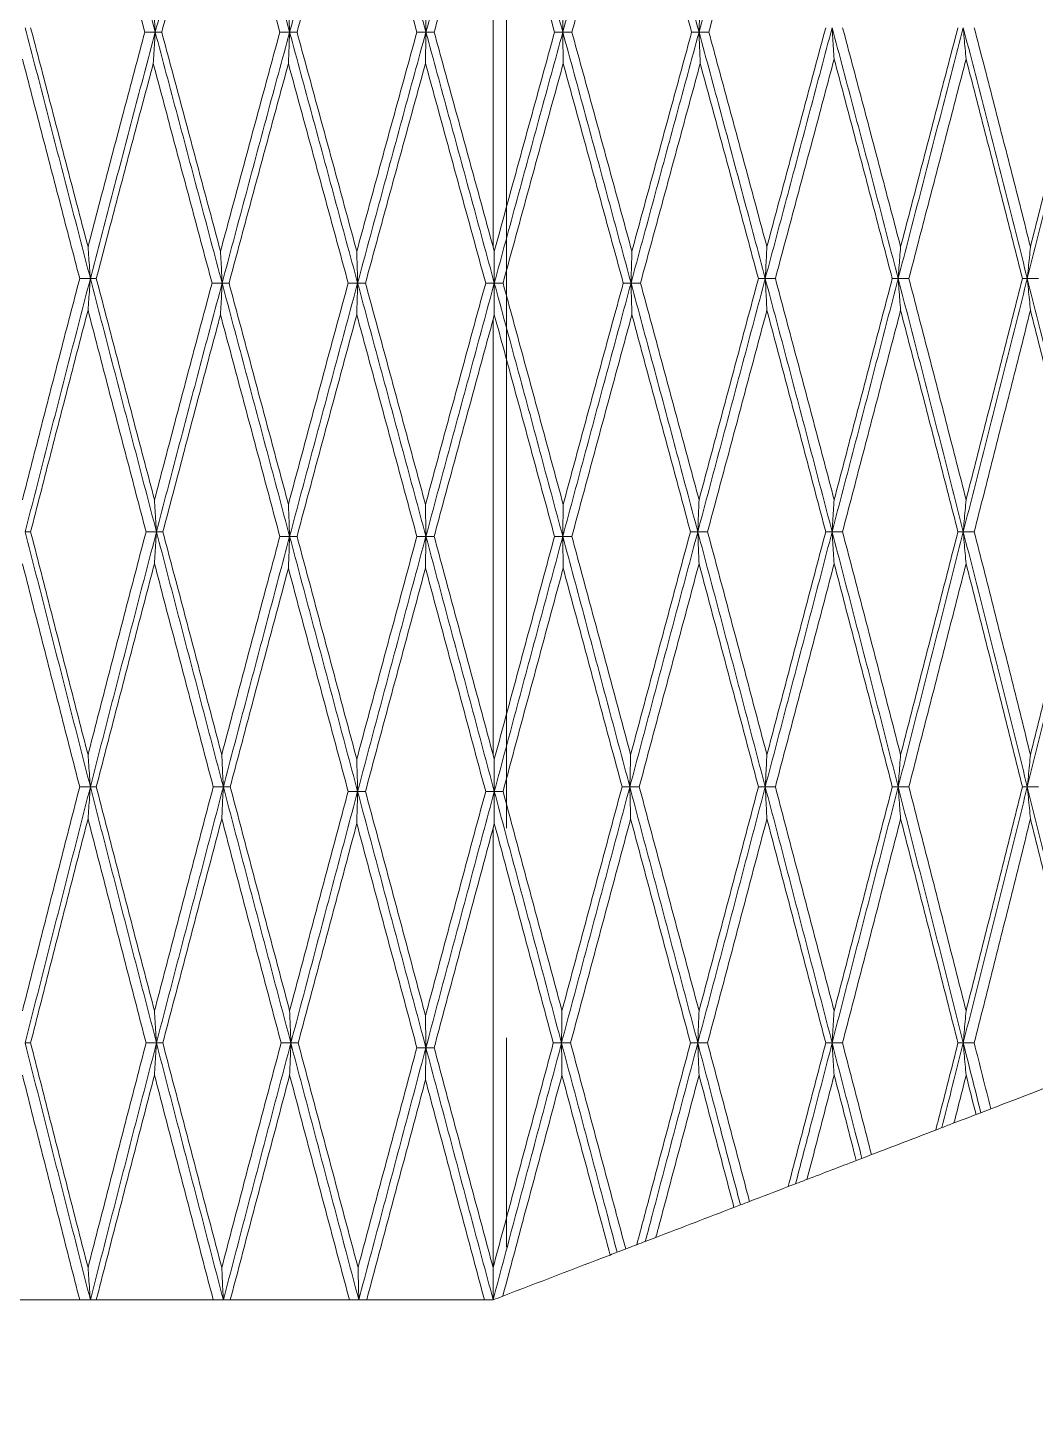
# Model space of a CAD drawing. Extents: x 1661 to 2451, y 0 to 579.
# Drawn here: x 2161.44 to 2173.46, y 425.28 to 441.95 of the extents above; entities that cross this region are included whole.
import ezdxf

# ---------------------------------------------------------------- set-up
doc = ezdxf.new("R2010")
doc.units = 0
doc.header["$LTSCALE"] = 10
doc.header["$MEASUREMENT"] = 0
doc.linetypes.add('CENTER', pattern=[2, 1.25, -0.25, 0.25, -0.25])
doc.layers.add('2', color=7, linetype='CONTINUOUS', true_color=0xffffff)
doc.layers.add('BODY', color=7, linetype='CONTINUOUS')

msp = doc.modelspace()

# ---------------------------------------------------------------- linework, layer by layer
at = {"layer": '2', "color": 7, "linetype": 'Continuous', "lineweight": 13}
for p, q in [((2166.989, 444.433), (2166.989, 439.335)), ((2166.989, 438.469), (2166.989, 433.272)), ((2166.989, 432.395), (2166.989, 427.149))]:
    msp.add_line(p, q, dxfattribs=at)
at = {"layer": '2', "color": 7, "linetype": 'Continuous', "lineweight": 18}
for p, q in [((2166.989, 439.335), (2167.003, 439.281)), ((2167.003, 438.523), (2166.989, 438.469)), ((2166.989, 433.272), (2167.003, 433.217)), ((2167.003, 432.45), (2166.989, 432.395)), ((2172.751, 428.976), (2172.808, 428.998)), ((2171.322, 428.427), (2171.39, 428.453)), ((2169.863, 427.867), (2169.94, 427.897)), ((2166.885, 426.764), (2165.48, 426.764))]:
    msp.add_line(p, q, dxfattribs=at)
for start_param, end_param in [(1.865198, 1.949739), (1.768507, 1.853048), (1.671816, 1.756357)]:
    msp.add_ellipse((2166.989, 426.763), major_axis=(17.001, 0), ratio=0.00001, start_param=start_param, end_param=end_param, dxfattribs=at)
for points in [[(2162.169, 444.857), (2162.256, 444.532), (2162.43, 443.878), (2162.693, 442.891), (2162.869, 442.229), (2162.957, 441.897)], [(2163.755, 444.857), (2163.666, 444.532), (2163.489, 443.878), (2163.223, 442.891), (2163.046, 442.229), (2162.957, 441.897)], [(2164.561, 441.897), (2164.471, 442.229), (2164.291, 442.891), (2164.022, 443.878), (2163.844, 444.532), (2163.755, 444.857)], [(2165.372, 444.857), (2165.282, 444.532), (2165.102, 443.878), (2164.831, 442.891), (2164.651, 442.229), (2164.561, 441.897)], [(2166.187, 441.897), (2166.096, 442.229), (2165.914, 442.891), (2165.642, 443.878), (2165.462, 444.532), (2165.372, 444.857)], [(2166.187, 441.897), (2166.278, 442.229), (2166.459, 442.891), (2166.732, 443.878), (2166.913, 444.532), (2167.003, 444.857)], [(2167.82, 441.897), (2167.729, 442.229), (2167.547, 442.891), (2167.275, 443.878), (2167.094, 444.532), (2167.003, 444.857)], [(2168.635, 444.857), (2168.545, 444.532), (2168.364, 443.878), (2168.093, 442.891), (2167.911, 442.229), (2167.82, 441.897)], [(2169.446, 441.897), (2169.356, 442.229), (2169.175, 442.891), (2168.905, 443.878), (2168.725, 444.532), (2168.635, 444.857)], [(2169.446, 441.897), (2169.536, 442.229), (2169.716, 442.891), (2169.984, 443.878), (2170.162, 444.532), (2170.251, 444.857)], [(2162.833, 441.897), (2162.756, 442.187), (2162.601, 442.765), (2162.37, 443.628), (2162.217, 444.201), (2162.14, 444.486)], [(2163.736, 444.486), (2163.658, 444.201), (2163.502, 443.628), (2163.268, 442.765), (2163.112, 442.187), (2163.034, 441.897)], [(2163.736, 444.486), (2163.814, 444.201), (2163.971, 443.628), (2164.207, 442.765), (2164.365, 442.187), (2164.444, 441.897)], [(2165.362, 444.486), (2165.283, 444.201), (2165.124, 443.628), (2164.886, 442.765), (2164.728, 442.187), (2164.649, 441.897)], [(2165.362, 444.486), (2165.442, 444.201), (2165.6, 443.628), (2165.839, 442.765), (2165.999, 442.187), (2166.079, 441.897)], [(2166.285, 441.897), (2166.364, 442.181), (2166.52, 442.747), (2166.754, 443.593), (2166.911, 444.153), (2166.989, 444.433)], [(2167.003, 444.486), (2167.083, 444.201), (2167.243, 443.628), (2167.482, 442.765), (2167.642, 442.187), (2167.722, 441.897)], [(2168.645, 444.486), (2168.565, 444.201), (2168.406, 443.628), (2168.168, 442.765), (2168.008, 442.187), (2167.928, 441.897)], [(2169.358, 441.897), (2169.279, 442.187), (2169.12, 442.765), (2168.883, 443.628), (2168.724, 444.201), (2168.645, 444.486)], [(2169.563, 441.897), (2169.642, 442.187), (2169.799, 442.765), (2170.035, 443.628), (2170.192, 444.201), (2170.27, 444.486)], [(2162.934, 442.272), (2162.936, 442.231), (2162.942, 442.148), (2162.95, 442.023), (2162.955, 441.939), (2162.957, 441.897)], [(2164.546, 442.272), (2164.548, 442.231), (2164.551, 442.148), (2164.556, 442.023), (2164.559, 441.939), (2164.561, 441.897)], [(2166.182, 442.272), (2166.182, 442.231), (2166.183, 442.148), (2166.185, 442.023), (2166.186, 441.939), (2166.187, 441.897)], [(2167.825, 442.272), (2167.824, 442.231), (2167.823, 442.148), (2167.822, 442.023), (2167.821, 441.939), (2167.82, 441.897)], [(2169.46, 442.272), (2169.459, 442.231), (2169.455, 442.148), (2169.451, 442.023), (2169.447, 441.939), (2169.446, 441.897)], [(2161.406, 441.951), (2161.491, 441.621), (2161.663, 440.958), (2161.922, 439.96), (2162.096, 439.292), (2162.183, 438.956)], [(2162.155, 439.335), (2162.078, 439.627), (2161.925, 440.211), (2161.697, 441.083), (2161.546, 441.662), (2161.47, 441.951)], [(2162.833, 441.897), (2162.757, 441.614), (2162.606, 441.047), (2162.38, 440.193), (2162.23, 439.621), (2162.155, 439.335)], [(2162.957, 441.897), (2162.871, 441.573), (2162.698, 440.923), (2162.44, 439.942), (2162.269, 439.285), (2162.183, 438.956)], [(2162.957, 441.897), (2162.944, 441.897), (2162.916, 441.897), (2162.875, 441.897), (2162.847, 441.897), (2162.833, 441.897)], [(2162.934, 441.522), (2162.936, 441.564), (2162.942, 441.647), (2162.95, 441.772), (2162.955, 441.856), (2162.957, 441.897)], [(2163.034, 441.897), (2163.026, 441.897), (2163.009, 441.897), (2162.983, 441.897), (2162.966, 441.897), (2162.957, 441.897)], [(2162.957, 441.897), (2163.045, 441.567), (2163.222, 440.904), (2163.488, 439.906), (2163.666, 439.237), (2163.755, 438.902)], [(2163.034, 441.897), (2163.112, 441.608), (2163.267, 441.029), (2163.501, 440.157), (2163.658, 439.573), (2163.736, 439.281)], [(2164.444, 441.897), (2164.365, 441.608), (2164.208, 441.029), (2163.972, 440.157), (2163.815, 439.573), (2163.736, 439.281)], [(2164.561, 441.897), (2164.471, 441.567), (2164.292, 440.905), (2164.023, 439.906), (2163.845, 439.237), (2163.755, 438.902)], [(2164.561, 441.897), (2164.548, 441.897), (2164.522, 441.897), (2164.483, 441.897), (2164.457, 441.897), (2164.444, 441.897)], [(2164.561, 441.897), (2164.559, 441.856), (2164.556, 441.772), (2164.551, 441.647), (2164.548, 441.564), (2164.546, 441.522)], [(2165.372, 438.902), (2165.281, 439.237), (2165.1, 439.906), (2164.83, 440.904), (2164.65, 441.567), (2164.561, 441.897)], [(2164.649, 441.897), (2164.639, 441.897), (2164.619, 441.897), (2164.59, 441.897), (2164.57, 441.897), (2164.561, 441.897)], [(2164.649, 441.897), (2164.728, 441.608), (2164.886, 441.029), (2165.124, 440.157), (2165.283, 439.573), (2165.362, 439.281)], [(2166.079, 441.897), (2165.999, 441.608), (2165.84, 441.029), (2165.601, 440.157), (2165.442, 439.573), (2165.362, 439.281)], [(2166.187, 441.897), (2166.096, 441.567), (2165.915, 440.905), (2165.643, 439.906), (2165.462, 439.237), (2165.372, 438.902)], [(2166.187, 441.897), (2166.175, 441.897), (2166.151, 441.897), (2166.115, 441.897), (2166.091, 441.897), (2166.079, 441.897)], [(2166.187, 441.897), (2166.186, 441.856), (2166.185, 441.772), (2166.183, 441.647), (2166.182, 441.564), (2166.182, 441.522)], [(2166.187, 441.897), (2166.198, 441.897), (2166.22, 441.897), (2166.252, 441.897), (2166.274, 441.897), (2166.285, 441.897)], [(2167.003, 438.902), (2166.912, 439.237), (2166.731, 439.906), (2166.458, 440.904), (2166.277, 441.567), (2166.187, 441.897)], [(2166.989, 439.335), (2166.91, 439.621), (2166.754, 440.193), (2166.519, 441.047), (2166.363, 441.614), (2166.285, 441.897)], [(2167.003, 439.281), (2167.083, 439.573), (2167.243, 440.157), (2167.483, 441.029), (2167.642, 441.608), (2167.722, 441.897)], [(2167.003, 438.902), (2167.094, 439.237), (2167.276, 439.906), (2167.548, 440.905), (2167.73, 441.567), (2167.82, 441.897)], [(2167.722, 441.897), (2167.733, 441.897), (2167.754, 441.897), (2167.787, 441.897), (2167.809, 441.897), (2167.82, 441.897)], [(2167.928, 441.897), (2167.916, 441.897), (2167.892, 441.897), (2167.856, 441.897), (2167.832, 441.897), (2167.82, 441.897)], [(2168.635, 438.902), (2168.544, 439.237), (2168.363, 439.906), (2168.092, 440.904), (2167.911, 441.567), (2167.82, 441.897)], [(2167.825, 441.522), (2167.824, 441.564), (2167.823, 441.647), (2167.822, 441.772), (2167.821, 441.856), (2167.82, 441.897)], [(2168.645, 439.281), (2168.565, 439.573), (2168.406, 440.157), (2168.167, 441.029), (2168.008, 441.608), (2167.928, 441.897)], [(2168.635, 438.902), (2168.725, 439.237), (2168.906, 439.906), (2169.177, 440.905), (2169.356, 441.567), (2169.446, 441.897)], [(2168.645, 439.281), (2168.724, 439.573), (2168.883, 440.157), (2169.121, 441.029), (2169.279, 441.608), (2169.358, 441.897)], [(2169.358, 441.897), (2169.368, 441.897), (2169.387, 441.897), (2169.416, 441.897), (2169.436, 441.897), (2169.446, 441.897)], [(2169.446, 441.897), (2169.459, 441.897), (2169.485, 441.897), (2169.524, 441.897), (2169.55, 441.897), (2169.563, 441.897)], [(2170.236, 438.956), (2170.149, 439.286), (2169.973, 439.942), (2169.71, 440.922), (2169.534, 441.573), (2169.446, 441.897)], [(2169.446, 441.897), (2169.447, 441.856), (2169.451, 441.772), (2169.455, 441.647), (2169.459, 441.564), (2169.46, 441.522)], [(2169.563, 441.897), (2169.64, 441.614), (2169.794, 441.047), (2170.025, 440.193), (2170.179, 439.621), (2170.256, 439.335)], [(2170.236, 438.956), (2170.326, 439.291), (2170.504, 439.96), (2170.77, 440.959), (2170.946, 441.621), (2171.034, 441.951)], [(2170.256, 439.335), (2170.334, 439.627), (2170.491, 440.211), (2170.725, 441.083), (2170.88, 441.662), (2170.958, 441.951)], [(2171.822, 438.956), (2171.735, 439.292), (2171.561, 439.96), (2171.298, 440.958), (2171.122, 441.621), (2171.034, 441.951)], [(2171.034, 441.951), (2171.037, 441.909), (2171.042, 441.826), (2171.05, 441.701), (2171.055, 441.618), (2171.058, 441.576)], [(2171.159, 441.951), (2171.236, 441.662), (2171.39, 441.083), (2171.621, 440.211), (2171.774, 439.627), (2171.851, 439.335)], [(2171.822, 438.956), (2171.91, 439.291), (2172.083, 439.96), (2172.342, 440.959), (2172.514, 441.621), (2172.599, 441.951)], [(2171.851, 439.335), (2171.928, 439.627), (2172.08, 440.211), (2172.308, 441.083), (2172.46, 441.662), (2172.535, 441.951)], [(2173.363, 438.956), (2173.279, 439.292), (2173.11, 439.96), (2172.855, 440.958), (2172.685, 441.621), (2172.599, 441.951)], [(2172.599, 441.951), (2172.603, 441.909), (2172.61, 441.826), (2172.621, 441.701), (2172.629, 441.618), (2172.633, 441.576)], [(2172.73, 441.951), (2172.805, 441.662), (2172.955, 441.083), (2173.179, 440.211), (2173.327, 439.627), (2173.401, 439.335)], [(2173.363, 438.956), (2173.447, 439.291), (2173.615, 439.96), (2173.865, 440.959), (2174.03, 441.621), (2174.112, 441.951)], [(2173.401, 439.335), (2173.475, 439.627), (2173.623, 440.211), (2173.842, 441.083), (2173.988, 441.662), (2174.06, 441.951)], [(2161.373, 441.576), (2161.448, 441.287), (2161.599, 440.707), (2161.827, 439.834), (2161.979, 439.249), (2162.056, 438.956)], [(2162.934, 441.522), (2162.858, 441.239), (2162.706, 440.671), (2162.48, 439.815), (2162.329, 439.243), (2162.254, 438.956)], [(2163.635, 438.902), (2163.556, 439.195), (2163.4, 439.779), (2163.166, 440.653), (2163.011, 441.233), (2162.934, 441.522)], [(2164.546, 441.522), (2164.467, 441.233), (2164.31, 440.653), (2164.073, 439.779), (2163.916, 439.195), (2163.838, 438.902)], [(2164.546, 441.522), (2164.625, 441.233), (2164.783, 440.653), (2165.021, 439.779), (2165.18, 439.195), (2165.259, 438.902)], [(2166.182, 441.522), (2166.102, 441.233), (2165.943, 440.653), (2165.704, 439.779), (2165.545, 439.195), (2165.465, 438.902)], [(2166.182, 441.522), (2166.262, 441.233), (2166.421, 440.653), (2166.66, 439.779), (2166.82, 439.195), (2166.9, 438.902)], [(2167.107, 438.902), (2167.187, 439.195), (2167.347, 439.779), (2167.586, 440.653), (2167.745, 441.233), (2167.825, 441.522)], [(2167.825, 441.522), (2167.905, 441.233), (2168.064, 440.653), (2168.303, 439.779), (2168.462, 439.195), (2168.542, 438.902)], [(2169.46, 441.522), (2169.381, 441.233), (2169.223, 440.653), (2168.986, 439.779), (2168.827, 439.195), (2168.747, 438.902)], [(2169.46, 441.522), (2169.538, 441.239), (2169.692, 440.671), (2169.923, 439.815), (2170.077, 439.243), (2170.154, 438.956)], [(2171.058, 441.576), (2170.981, 441.287), (2170.826, 440.707), (2170.592, 439.834), (2170.435, 439.249), (2170.357, 438.956)], [(2171.058, 441.576), (2171.136, 441.287), (2171.29, 440.707), (2171.521, 439.834), (2171.675, 439.249), (2171.752, 438.956)], [(2172.633, 441.576), (2172.557, 441.287), (2172.407, 440.707), (2172.179, 439.834), (2172.026, 439.249), (2171.95, 438.956)], [(2172.633, 441.576), (2172.708, 441.287), (2172.858, 440.707), (2173.082, 439.834), (2173.231, 439.249), (2173.305, 438.956)], [(2162.155, 439.335), (2162.158, 439.293), (2162.164, 439.209), (2162.174, 439.083), (2162.18, 438.999), (2162.183, 438.956)], [(2163.736, 439.281), (2163.738, 439.239), (2163.743, 439.155), (2163.749, 439.029), (2163.753, 438.944), (2163.755, 438.902)], [(2165.362, 439.281), (2165.363, 439.239), (2165.365, 439.155), (2165.369, 439.029), (2165.371, 438.944), (2165.372, 438.902)], [(2167.003, 439.281), (2167.003, 439.239), (2167.003, 439.155), (2167.003, 439.029), (2167.003, 438.944), (2167.003, 438.902)], [(2168.635, 438.902), (2168.636, 438.944), (2168.638, 439.029), (2168.641, 439.155), (2168.644, 439.239), (2168.645, 439.281)], [(2170.256, 439.335), (2170.254, 439.293), (2170.249, 439.209), (2170.243, 439.083), (2170.239, 438.999), (2170.236, 438.956)], [(2171.851, 439.335), (2171.848, 439.293), (2171.841, 439.209), (2171.832, 439.083), (2171.826, 438.999), (2171.822, 438.956)], [(2173.401, 439.335), (2173.397, 439.293), (2173.388, 439.209), (2173.376, 439.083), (2173.367, 438.999), (2173.363, 438.956)], [(2161.373, 436.315), (2161.448, 436.61), (2161.599, 437.199), (2161.827, 438.079), (2161.979, 438.664), (2162.056, 438.956)], [(2161.406, 435.933), (2161.492, 436.271), (2161.664, 436.945), (2161.923, 437.953), (2162.096, 438.622), (2162.183, 438.956)], [(2162.056, 438.956), (2162.07, 438.956), (2162.098, 438.956), (2162.141, 438.956), (2162.169, 438.956), (2162.183, 438.956)], [(2162.155, 438.578), (2162.158, 438.62), (2162.164, 438.704), (2162.174, 438.83), (2162.18, 438.914), (2162.183, 438.956)], [(2162.254, 438.956), (2162.246, 438.956), (2162.23, 438.956), (2162.207, 438.956), (2162.191, 438.956), (2162.183, 438.956)], [(2162.183, 438.956), (2162.27, 438.622), (2162.444, 437.953), (2162.707, 436.946), (2162.883, 436.271), (2162.972, 435.933)], [(2162.948, 436.315), (2162.87, 436.61), (2162.715, 437.199), (2162.484, 438.079), (2162.331, 438.664), (2162.254, 438.956)], [(2163.635, 438.902), (2163.558, 438.616), (2163.405, 438.043), (2163.176, 437.18), (2163.024, 436.603), (2162.948, 436.315)], [(2163.755, 438.902), (2163.668, 438.574), (2163.493, 437.917), (2163.232, 436.927), (2163.058, 436.265), (2162.972, 435.933)], [(2163.755, 438.902), (2163.742, 438.902), (2163.715, 438.902), (2163.675, 438.902), (2163.648, 438.902), (2163.635, 438.902)], [(2163.736, 438.523), (2163.738, 438.565), (2163.743, 438.649), (2163.749, 438.776), (2163.753, 438.86), (2163.755, 438.902)], [(2163.755, 438.902), (2163.844, 438.568), (2164.023, 437.898), (2164.291, 436.891), (2164.471, 436.216), (2164.561, 435.878)], [(2163.838, 438.902), (2163.829, 438.902), (2163.81, 438.902), (2163.783, 438.902), (2163.764, 438.902), (2163.755, 438.902)], [(2163.838, 438.902), (2163.916, 438.61), (2164.073, 438.025), (2164.309, 437.144), (2164.467, 436.555), (2164.546, 436.26)], [(2165.259, 438.902), (2165.18, 438.61), (2165.021, 438.025), (2164.784, 437.144), (2164.625, 436.555), (2164.546, 436.26)], [(2165.372, 438.902), (2165.282, 438.568), (2165.101, 437.899), (2164.831, 436.891), (2164.651, 436.216), (2164.561, 435.878)], [(2165.372, 438.902), (2165.359, 438.902), (2165.334, 438.902), (2165.297, 438.902), (2165.272, 438.902), (2165.259, 438.902)], [(2165.372, 438.902), (2165.371, 438.86), (2165.369, 438.776), (2165.365, 438.649), (2165.363, 438.565), (2165.362, 438.523)], [(2166.187, 435.878), (2166.096, 436.216), (2165.914, 436.891), (2165.643, 437.898), (2165.462, 438.568), (2165.372, 438.902)], [(2165.465, 438.902), (2165.455, 438.902), (2165.434, 438.902), (2165.403, 438.902), (2165.382, 438.902), (2165.372, 438.902)], [(2165.465, 438.902), (2165.545, 438.61), (2165.704, 438.025), (2165.943, 437.144), (2166.102, 436.555), (2166.182, 436.26)], [(2166.9, 438.902), (2166.82, 438.61), (2166.661, 438.025), (2166.421, 437.144), (2166.262, 436.555), (2166.182, 436.26)], [(2167.003, 438.902), (2166.913, 438.568), (2166.731, 437.899), (2166.459, 436.891), (2166.277, 436.216), (2166.187, 435.878)], [(2167.003, 438.902), (2166.992, 438.902), (2166.969, 438.902), (2166.935, 438.902), (2166.912, 438.902), (2166.9, 438.902)], [(2167.003, 438.902), (2167.015, 438.902), (2167.038, 438.902), (2167.072, 438.902), (2167.095, 438.902), (2167.107, 438.902)], [(2167.82, 435.878), (2167.729, 436.216), (2167.548, 436.891), (2167.276, 437.898), (2167.094, 438.568), (2167.003, 438.902)], [(2167.003, 438.902), (2167.003, 438.86), (2167.003, 438.776), (2167.003, 438.649), (2167.003, 438.565), (2167.003, 438.523)], [(2167.107, 438.902), (2167.187, 438.61), (2167.346, 438.025), (2167.586, 437.144), (2167.745, 436.555), (2167.825, 436.26)], [(2167.82, 435.878), (2167.911, 436.216), (2168.092, 436.891), (2168.364, 437.899), (2168.545, 438.568), (2168.635, 438.902)], [(2167.825, 436.26), (2167.905, 436.555), (2168.064, 437.144), (2168.303, 438.025), (2168.462, 438.61), (2168.542, 438.902)], [(2168.542, 438.902), (2168.552, 438.902), (2168.573, 438.902), (2168.604, 438.902), (2168.625, 438.902), (2168.635, 438.902)], [(2168.747, 438.902), (2168.735, 438.902), (2168.71, 438.902), (2168.672, 438.902), (2168.647, 438.902), (2168.635, 438.902)], [(2168.635, 438.902), (2168.723, 438.574), (2168.901, 437.916), (2169.166, 436.927), (2169.343, 436.265), (2169.431, 435.933)], [(2168.635, 438.902), (2168.636, 438.86), (2168.638, 438.776), (2168.641, 438.649), (2168.644, 438.565), (2168.645, 438.523)], [(2168.747, 438.902), (2168.825, 438.616), (2168.98, 438.043), (2169.213, 437.18), (2169.368, 436.603), (2169.446, 436.315)], [(2170.236, 438.956), (2170.148, 438.622), (2169.969, 437.953), (2169.701, 436.945), (2169.521, 436.271), (2169.431, 435.933)], [(2170.154, 438.956), (2170.076, 438.664), (2169.919, 438.079), (2169.683, 437.199), (2169.525, 436.61), (2169.446, 436.315)], [(2170.236, 438.956), (2170.227, 438.956), (2170.209, 438.956), (2170.182, 438.956), (2170.163, 438.956), (2170.154, 438.956)], [(2170.357, 438.956), (2170.344, 438.956), (2170.317, 438.956), (2170.277, 438.956), (2170.25, 438.956), (2170.236, 438.956)], [(2170.236, 438.956), (2170.325, 438.622), (2170.503, 437.953), (2170.769, 436.946), (2170.946, 436.271), (2171.034, 435.933)], [(2170.236, 438.956), (2170.239, 438.914), (2170.243, 438.83), (2170.249, 438.704), (2170.254, 438.62), (2170.256, 438.578)], [(2170.357, 438.956), (2170.435, 438.664), (2170.591, 438.079), (2170.825, 437.199), (2170.981, 436.61), (2171.058, 436.315)], [(2171.822, 438.956), (2171.736, 438.622), (2171.561, 437.953), (2171.299, 436.945), (2171.122, 436.271), (2171.034, 435.933)], [(2171.752, 438.956), (2171.675, 438.664), (2171.522, 438.079), (2171.291, 437.199), (2171.136, 436.61), (2171.058, 436.315)], [(2171.822, 438.956), (2171.815, 438.956), (2171.799, 438.956), (2171.775, 438.956), (2171.76, 438.956), (2171.752, 438.956)], [(2171.95, 438.956), (2171.936, 438.956), (2171.907, 438.956), (2171.865, 438.956), (2171.837, 438.956), (2171.822, 438.956)], [(2171.822, 438.956), (2171.909, 438.622), (2172.083, 437.953), (2172.342, 436.946), (2172.514, 436.271), (2172.599, 435.933)], [(2171.822, 438.956), (2171.826, 438.914), (2171.832, 438.83), (2171.841, 438.704), (2171.848, 438.62), (2171.851, 438.578)], [(2171.95, 438.956), (2172.026, 438.664), (2172.179, 438.079), (2172.406, 437.199), (2172.557, 436.61), (2172.633, 436.315)], [(2173.363, 438.956), (2173.279, 438.622), (2173.111, 437.953), (2172.856, 436.945), (2172.685, 436.271), (2172.599, 435.933)], [(2173.305, 438.956), (2173.231, 438.664), (2173.082, 438.079), (2172.858, 437.199), (2172.708, 436.61), (2172.633, 436.315)], [(2173.363, 438.956), (2173.357, 438.956), (2173.344, 438.956), (2173.324, 438.956), (2173.312, 438.956), (2173.305, 438.956)], [(2173.497, 438.956), (2173.482, 438.956), (2173.452, 438.956), (2173.408, 438.956), (2173.378, 438.956), (2173.363, 438.956)], [(2173.363, 438.956), (2173.447, 438.622), (2173.615, 437.953), (2173.864, 436.946), (2174.03, 436.271), (2174.112, 435.933)], [(2173.363, 438.956), (2173.367, 438.914), (2173.376, 438.83), (2173.388, 438.704), (2173.397, 438.62), (2173.401, 438.578)], [(2161.47, 435.933), (2161.546, 436.228), (2161.697, 436.818), (2161.926, 437.699), (2162.078, 438.285), (2162.155, 438.578)], [(2162.155, 438.578), (2162.231, 438.285), (2162.384, 437.699), (2162.615, 436.818), (2162.77, 436.228), (2162.848, 435.933)], [(2163.736, 438.523), (2163.659, 438.237), (2163.506, 437.663), (2163.277, 436.8), (2163.125, 436.222), (2163.048, 435.933)], [(2164.444, 435.878), (2164.365, 436.174), (2164.207, 436.763), (2163.971, 437.645), (2163.814, 438.231), (2163.736, 438.523)], [(2165.362, 438.523), (2165.283, 438.231), (2165.124, 437.645), (2164.886, 436.763), (2164.728, 436.174), (2164.649, 435.878)], [(2165.362, 438.523), (2165.442, 438.231), (2165.601, 437.645), (2165.839, 436.763), (2165.999, 436.174), (2166.079, 435.878)], [(2167.003, 438.523), (2167.083, 438.231), (2167.243, 437.645), (2167.482, 436.763), (2167.642, 436.174), (2167.722, 435.878)], [(2168.645, 438.523), (2168.565, 438.231), (2168.406, 437.645), (2168.168, 436.763), (2168.008, 436.174), (2167.928, 435.878)], [(2168.645, 438.523), (2168.722, 438.237), (2168.878, 437.663), (2169.111, 436.8), (2169.266, 436.222), (2169.343, 435.933)], [(2170.256, 438.578), (2170.177, 438.285), (2170.021, 437.699), (2169.785, 436.818), (2169.627, 436.228), (2169.548, 435.933)], [(2170.256, 438.578), (2170.334, 438.285), (2170.49, 437.699), (2170.724, 436.818), (2170.88, 436.228), (2170.958, 435.933)], [(2171.851, 438.578), (2171.775, 438.285), (2171.621, 437.699), (2171.39, 436.818), (2171.236, 436.228), (2171.158, 435.933)], [(2171.851, 438.578), (2171.927, 438.285), (2172.08, 437.699), (2172.308, 436.818), (2172.459, 436.228), (2172.535, 435.933)], [(2173.401, 438.578), (2173.327, 438.285), (2173.179, 437.699), (2172.955, 436.818), (2172.805, 436.228), (2172.73, 435.933)], [(2173.401, 438.578), (2173.475, 438.285), (2173.622, 437.699), (2173.842, 436.818), (2173.988, 436.228), (2174.061, 435.933)], [(2166.285, 435.878), (2166.363, 436.168), (2166.52, 436.745), (2166.754, 437.608), (2166.911, 438.182), (2166.989, 438.469)], [(2162.948, 436.315), (2162.951, 436.272), (2162.956, 436.188), (2162.964, 436.061), (2162.969, 435.976), (2162.972, 435.933)], [(2164.546, 436.26), (2164.548, 436.218), (2164.551, 436.133), (2164.556, 436.006), (2164.559, 435.921), (2164.561, 435.878)], [(2166.182, 436.26), (2166.182, 436.218), (2166.183, 436.133), (2166.185, 436.006), (2166.186, 435.921), (2166.187, 435.878)], [(2167.825, 436.26), (2167.824, 436.218), (2167.823, 436.133), (2167.822, 436.006), (2167.821, 435.921), (2167.82, 435.878)], [(2169.446, 436.315), (2169.444, 436.272), (2169.441, 436.188), (2169.436, 436.061), (2169.433, 435.976), (2169.431, 435.933)], [(2171.058, 436.315), (2171.055, 436.272), (2171.05, 436.188), (2171.042, 436.061), (2171.037, 435.976), (2171.034, 435.933)], [(2172.633, 436.315), (2172.629, 436.272), (2172.621, 436.188), (2172.61, 436.061), (2172.603, 435.976), (2172.599, 435.933)], [(2161.406, 435.933), (2161.413, 435.933), (2161.427, 435.933), (2161.449, 435.933), (2161.463, 435.933), (2161.47, 435.933)], [(2162.183, 432.889), (2162.096, 433.228), (2161.922, 433.907), (2161.663, 434.922), (2161.491, 435.597), (2161.406, 435.933)], [(2161.47, 435.933), (2161.546, 435.639), (2161.697, 435.049), (2161.925, 434.162), (2162.078, 433.569), (2162.155, 433.272)], [(2162.155, 433.272), (2162.231, 433.569), (2162.385, 434.162), (2162.616, 435.049), (2162.77, 435.639), (2162.848, 435.933)], [(2162.183, 432.889), (2162.27, 433.228), (2162.445, 433.907), (2162.708, 434.922), (2162.884, 435.597), (2162.972, 435.933)], [(2162.848, 435.933), (2162.861, 435.933), (2162.889, 435.933), (2162.93, 435.933), (2162.958, 435.933), (2162.972, 435.933)], [(2162.948, 435.552), (2162.951, 435.594), (2162.956, 435.679), (2162.964, 435.806), (2162.969, 435.891), (2162.972, 435.933)], [(2163.048, 435.933), (2163.04, 435.933), (2163.023, 435.933), (2162.997, 435.933), (2162.98, 435.933), (2162.972, 435.933)], [(2162.972, 435.933), (2163.06, 435.597), (2163.236, 434.922), (2163.502, 433.907), (2163.68, 433.228), (2163.77, 432.889)], [(2163.751, 433.272), (2163.672, 433.569), (2163.516, 434.162), (2163.282, 435.049), (2163.126, 435.639), (2163.048, 435.933)], [(2164.444, 435.878), (2164.367, 435.59), (2164.212, 435.012), (2163.981, 434.143), (2163.828, 433.563), (2163.751, 433.272)], [(2164.561, 435.878), (2164.473, 435.548), (2164.297, 434.886), (2164.033, 433.888), (2163.857, 433.222), (2163.77, 432.889)], [(2164.561, 435.878), (2164.548, 435.878), (2164.522, 435.878), (2164.483, 435.878), (2164.457, 435.878), (2164.444, 435.878)], [(2164.546, 435.497), (2164.548, 435.539), (2164.551, 435.624), (2164.556, 435.751), (2164.559, 435.836), (2164.561, 435.878)], [(2164.561, 435.878), (2164.65, 435.542), (2164.83, 434.867), (2165.1, 433.852), (2165.281, 433.173), (2165.372, 432.834)], [(2164.649, 435.878), (2164.639, 435.878), (2164.619, 435.878), (2164.59, 435.878), (2164.57, 435.878), (2164.561, 435.878)], [(2164.649, 435.878), (2164.728, 435.584), (2164.886, 434.994), (2165.124, 434.107), (2165.283, 433.514), (2165.362, 433.217)], [(2166.079, 435.878), (2165.999, 435.584), (2165.84, 434.994), (2165.601, 434.107), (2165.442, 433.514), (2165.362, 433.217)], [(2166.187, 435.878), (2166.096, 435.542), (2165.915, 434.867), (2165.643, 433.852), (2165.462, 433.173), (2165.372, 432.834)], [(2166.187, 435.878), (2166.175, 435.878), (2166.151, 435.878), (2166.115, 435.878), (2166.091, 435.878), (2166.079, 435.878)], [(2166.187, 435.878), (2166.186, 435.836), (2166.185, 435.751), (2166.183, 435.624), (2166.182, 435.539), (2166.182, 435.497)], [(2166.285, 435.878), (2166.274, 435.878), (2166.252, 435.878), (2166.219, 435.878), (2166.198, 435.878), (2166.187, 435.878)], [(2167.003, 432.834), (2166.912, 433.173), (2166.731, 433.852), (2166.458, 434.867), (2166.277, 435.542), (2166.187, 435.878)], [(2166.989, 433.272), (2166.91, 433.563), (2166.754, 434.143), (2166.519, 435.012), (2166.363, 435.59), (2166.285, 435.878)], [(2167.722, 435.878), (2167.642, 435.584), (2167.483, 434.994), (2167.243, 434.107), (2167.083, 433.514), (2167.003, 433.217)], [(2167.82, 435.878), (2167.73, 435.542), (2167.548, 434.867), (2167.276, 433.852), (2167.094, 433.173), (2167.003, 432.834)], [(2167.82, 435.878), (2167.809, 435.878), (2167.787, 435.878), (2167.755, 435.878), (2167.733, 435.878), (2167.722, 435.878)], [(2167.928, 435.878), (2167.916, 435.878), (2167.892, 435.878), (2167.856, 435.878), (2167.832, 435.878), (2167.82, 435.878)], [(2167.82, 435.878), (2167.909, 435.548), (2168.087, 434.885), (2168.353, 433.889), (2168.531, 433.222), (2168.62, 432.889)], [(2167.82, 435.878), (2167.821, 435.836), (2167.822, 435.751), (2167.823, 435.624), (2167.824, 435.539), (2167.825, 435.497)], [(2167.928, 435.878), (2168.006, 435.59), (2168.162, 435.012), (2168.396, 434.143), (2168.552, 433.563), (2168.63, 433.272)], [(2168.62, 432.889), (2168.711, 433.228), (2168.891, 433.907), (2169.162, 434.922), (2169.342, 435.597), (2169.431, 435.933)], [(2168.63, 433.272), (2168.709, 433.569), (2168.868, 434.162), (2169.106, 435.049), (2169.264, 435.639), (2169.343, 435.933)], [(2169.343, 435.933), (2169.353, 435.933), (2169.373, 435.933), (2169.402, 435.933), (2169.421, 435.933), (2169.431, 435.933)], [(2169.548, 435.933), (2169.535, 435.933), (2169.509, 435.933), (2169.47, 435.933), (2169.444, 435.933), (2169.431, 435.933)], [(2170.236, 432.889), (2170.147, 433.228), (2169.969, 433.907), (2169.7, 434.922), (2169.521, 435.597), (2169.431, 435.933)], [(2169.431, 435.933), (2169.433, 435.891), (2169.436, 435.806), (2169.441, 435.679), (2169.444, 435.594), (2169.446, 435.552)], [(2169.548, 435.933), (2169.627, 435.639), (2169.784, 435.049), (2170.02, 434.162), (2170.177, 433.569), (2170.256, 433.272)], [(2170.236, 432.889), (2170.326, 433.228), (2170.504, 433.907), (2170.77, 434.922), (2170.946, 435.597), (2171.034, 435.933)], [(2170.256, 433.272), (2170.334, 433.569), (2170.491, 434.162), (2170.725, 435.049), (2170.88, 435.639), (2170.958, 435.933)], [(2170.958, 435.933), (2170.966, 435.933), (2170.983, 435.933), (2171.009, 435.933), (2171.026, 435.933), (2171.034, 435.933)], [(2171.158, 435.933), (2171.145, 435.933), (2171.117, 435.933), (2171.076, 435.933), (2171.048, 435.933), (2171.034, 435.933)], [(2171.822, 432.889), (2171.735, 433.228), (2171.561, 433.907), (2171.298, 434.922), (2171.122, 435.597), (2171.034, 435.933)], [(2171.034, 435.933), (2171.037, 435.891), (2171.042, 435.806), (2171.05, 435.679), (2171.055, 435.594), (2171.058, 435.552)], [(2171.158, 435.933), (2171.236, 435.639), (2171.39, 435.049), (2171.621, 434.162), (2171.774, 433.569), (2171.851, 433.272)], [(2171.822, 432.889), (2171.91, 433.228), (2172.083, 433.907), (2172.342, 434.922), (2172.514, 435.597), (2172.599, 435.933)], [(2171.851, 433.272), (2171.928, 433.569), (2172.08, 434.162), (2172.308, 435.049), (2172.46, 435.639), (2172.535, 435.933)], [(2172.535, 435.933), (2172.542, 435.933), (2172.556, 435.933), (2172.578, 435.933), (2172.592, 435.933), (2172.599, 435.933)], [(2172.73, 435.933), (2172.715, 435.933), (2172.686, 435.933), (2172.643, 435.933), (2172.614, 435.933), (2172.599, 435.933)], [(2173.363, 432.889), (2173.279, 433.228), (2173.11, 433.907), (2172.855, 434.922), (2172.685, 435.597), (2172.599, 435.933)], [(2172.599, 435.933), (2172.603, 435.891), (2172.61, 435.806), (2172.621, 435.679), (2172.629, 435.594), (2172.633, 435.552)], [(2172.73, 435.933), (2172.805, 435.639), (2172.955, 435.049), (2173.179, 434.162), (2173.327, 433.569), (2173.401, 433.272)], [(2173.363, 432.889), (2173.447, 433.228), (2173.615, 433.907), (2173.865, 434.922), (2174.03, 435.597), (2174.112, 435.933)], [(2173.401, 433.272), (2173.475, 433.569), (2173.623, 434.162), (2173.842, 435.049), (2173.988, 435.639), (2174.061, 435.933)], [(2161.373, 435.552), (2161.448, 435.257), (2161.599, 434.666), (2161.827, 433.779), (2161.979, 433.186), (2162.056, 432.889)], [(2162.254, 432.889), (2162.331, 433.186), (2162.484, 433.779), (2162.716, 434.666), (2162.87, 435.257), (2162.948, 435.552)], [(2162.948, 435.552), (2163.025, 435.257), (2163.181, 434.666), (2163.415, 433.779), (2163.571, 433.186), (2163.649, 432.889)], [(2169.446, 435.552), (2169.367, 435.257), (2169.209, 434.666), (2168.971, 433.779), (2168.812, 433.186), (2168.733, 432.889)], [(2169.446, 435.552), (2169.525, 435.257), (2169.682, 434.666), (2169.919, 433.779), (2170.076, 433.186), (2170.154, 432.889)], [(2171.058, 435.552), (2170.981, 435.257), (2170.825, 434.666), (2170.592, 433.779), (2170.435, 433.186), (2170.357, 432.889)], [(2171.058, 435.552), (2171.136, 435.257), (2171.29, 434.666), (2171.522, 433.779), (2171.675, 433.186), (2171.752, 432.889)], [(2172.633, 435.552), (2172.557, 435.257), (2172.406, 434.666), (2172.179, 433.779), (2172.026, 433.186), (2171.95, 432.889)], [(2172.633, 435.552), (2172.708, 435.257), (2172.858, 434.666), (2173.082, 433.779), (2173.231, 433.186), (2173.305, 432.889)], [(2164.546, 435.497), (2164.469, 435.208), (2164.314, 434.63), (2164.083, 433.76), (2163.929, 433.179), (2163.852, 432.889)], [(2165.259, 432.834), (2165.18, 433.13), (2165.021, 433.724), (2164.783, 434.611), (2164.625, 435.202), (2164.546, 435.497)], [(2166.182, 435.497), (2166.102, 435.202), (2165.943, 434.611), (2165.704, 433.724), (2165.545, 433.13), (2165.465, 432.834)], [(2166.182, 435.497), (2166.262, 435.202), (2166.421, 434.611), (2166.661, 433.724), (2166.82, 433.13), (2166.9, 432.834)], [(2167.825, 435.497), (2167.745, 435.202), (2167.586, 434.611), (2167.346, 433.724), (2167.187, 433.13), (2167.107, 432.834)], [(2167.825, 435.497), (2167.903, 435.208), (2168.059, 434.63), (2168.293, 433.76), (2168.449, 433.179), (2168.527, 432.889)], [(2162.155, 433.272), (2162.158, 433.23), (2162.164, 433.145), (2162.174, 433.017), (2162.18, 432.931), (2162.183, 432.889)], [(2163.751, 433.272), (2163.753, 433.23), (2163.757, 433.145), (2163.763, 433.017), (2163.768, 432.931), (2163.77, 432.889)], [(2165.362, 433.217), (2165.363, 433.175), (2165.365, 433.09), (2165.369, 432.962), (2165.371, 432.876), (2165.372, 432.834)], [(2167.003, 433.217), (2167.003, 433.175), (2167.003, 433.09), (2167.003, 432.962), (2167.003, 432.876), (2167.003, 432.834)], [(2168.63, 433.272), (2168.629, 433.23), (2168.627, 433.145), (2168.623, 433.017), (2168.621, 432.931), (2168.62, 432.889)], [(2170.256, 433.272), (2170.254, 433.23), (2170.249, 433.145), (2170.243, 433.017), (2170.239, 432.931), (2170.236, 432.889)], [(2171.851, 433.272), (2171.848, 433.23), (2171.841, 433.145), (2171.832, 433.017), (2171.826, 432.931), (2171.822, 432.889)], [(2173.401, 433.272), (2173.397, 433.23), (2173.388, 433.145), (2173.376, 433.017), (2173.367, 432.931), (2173.363, 432.889)], [(2161.373, 430.215), (2161.448, 430.512), (2161.599, 431.107), (2161.827, 431.999), (2161.979, 432.592), (2162.056, 432.889)], [(2161.406, 429.83), (2161.491, 430.17), (2161.663, 430.851), (2161.923, 431.871), (2162.096, 432.55), (2162.183, 432.889)], [(2162.056, 432.889), (2162.07, 432.889), (2162.098, 432.889), (2162.141, 432.889), (2162.169, 432.889), (2162.183, 432.889)], [(2162.183, 432.889), (2162.18, 432.846), (2162.174, 432.761), (2162.164, 432.633), (2162.158, 432.547), (2162.155, 432.505)], [(2162.183, 432.889), (2162.191, 432.889), (2162.207, 432.889), (2162.23, 432.889), (2162.246, 432.889), (2162.254, 432.889)], [(2162.972, 429.83), (2162.884, 430.17), (2162.707, 430.851), (2162.445, 431.871), (2162.27, 432.55), (2162.183, 432.889)], [(2162.254, 432.889), (2162.33, 432.592), (2162.484, 431.999), (2162.715, 431.107), (2162.87, 430.512), (2162.948, 430.215)], [(2162.948, 430.215), (2163.026, 430.512), (2163.181, 431.107), (2163.415, 431.999), (2163.571, 432.592), (2163.649, 432.889)], [(2162.972, 429.83), (2163.06, 430.17), (2163.237, 430.851), (2163.503, 431.871), (2163.681, 432.55), (2163.77, 432.889)], [(2163.649, 432.889), (2163.663, 432.889), (2163.69, 432.889), (2163.73, 432.889), (2163.756, 432.889), (2163.77, 432.889)], [(2163.751, 432.505), (2163.753, 432.547), (2163.757, 432.633), (2163.763, 432.761), (2163.768, 432.846), (2163.77, 432.889)], [(2163.852, 432.889), (2163.843, 432.889), (2163.825, 432.889), (2163.797, 432.889), (2163.779, 432.889), (2163.77, 432.889)], [(2163.77, 432.889), (2163.859, 432.55), (2164.037, 431.871), (2164.306, 430.851), (2164.485, 430.17), (2164.575, 429.83)], [(2164.561, 430.215), (2164.482, 430.512), (2164.324, 431.107), (2164.088, 431.999), (2163.931, 432.592), (2163.852, 432.889)], [(2167.805, 429.83), (2167.896, 430.17), (2168.077, 430.851), (2168.349, 431.871), (2168.53, 432.55), (2168.62, 432.889)], [(2167.81, 430.215), (2167.89, 430.512), (2168.049, 431.107), (2168.288, 431.999), (2168.448, 432.592), (2168.527, 432.889)], [(2168.527, 432.889), (2168.537, 432.889), (2168.558, 432.889), (2168.589, 432.889), (2168.61, 432.889), (2168.62, 432.889)], [(2168.733, 432.889), (2168.72, 432.889), (2168.695, 432.889), (2168.658, 432.889), (2168.633, 432.889), (2168.62, 432.889)], [(2168.62, 432.889), (2168.71, 432.55), (2168.891, 431.871), (2169.161, 430.851), (2169.341, 430.17), (2169.431, 429.83)], [(2168.62, 432.889), (2168.621, 432.846), (2168.623, 432.761), (2168.627, 432.633), (2168.629, 432.547), (2168.63, 432.505)], [(2168.733, 432.889), (2168.812, 432.592), (2168.971, 431.999), (2169.208, 431.107), (2169.367, 430.512), (2169.446, 430.215)], [(2170.236, 432.889), (2170.147, 432.55), (2169.969, 431.871), (2169.701, 430.851), (2169.521, 430.17), (2169.431, 429.83)], [(2170.154, 432.889), (2170.076, 432.592), (2169.919, 431.999), (2169.683, 431.107), (2169.525, 430.512), (2169.446, 430.215)], [(2170.236, 432.889), (2170.227, 432.889), (2170.209, 432.889), (2170.182, 432.889), (2170.163, 432.889), (2170.154, 432.889)], [(2170.357, 432.889), (2170.344, 432.889), (2170.317, 432.889), (2170.277, 432.889), (2170.25, 432.889), (2170.236, 432.889)], [(2170.236, 432.889), (2170.326, 432.55), (2170.503, 431.871), (2170.769, 430.851), (2170.946, 430.17), (2171.034, 429.83)], [(2170.236, 432.889), (2170.239, 432.846), (2170.243, 432.761), (2170.249, 432.633), (2170.254, 432.547), (2170.256, 432.505)], [(2170.357, 432.889), (2170.435, 432.592), (2170.591, 431.999), (2170.825, 431.107), (2170.981, 430.512), (2171.058, 430.215)], [(2171.822, 432.889), (2171.736, 432.55), (2171.561, 431.871), (2171.298, 430.851), (2171.122, 430.17), (2171.034, 429.83)], [(2171.752, 432.889), (2171.675, 432.592), (2171.522, 431.999), (2171.291, 431.107), (2171.136, 430.512), (2171.058, 430.215)], [(2171.822, 432.889), (2171.815, 432.889), (2171.799, 432.889), (2171.775, 432.889), (2171.76, 432.889), (2171.752, 432.889)], [(2171.95, 432.889), (2171.936, 432.889), (2171.907, 432.889), (2171.865, 432.889), (2171.837, 432.889), (2171.822, 432.889)], [(2171.822, 432.889), (2171.909, 432.55), (2172.083, 431.871), (2172.342, 430.851), (2172.514, 430.17), (2172.599, 429.83)], [(2171.822, 432.889), (2171.826, 432.846), (2171.832, 432.761), (2171.841, 432.633), (2171.848, 432.547), (2171.851, 432.505)], [(2171.95, 432.889), (2172.026, 432.592), (2172.179, 431.999), (2172.406, 431.107), (2172.557, 430.512), (2172.633, 430.215)], [(2173.363, 432.889), (2173.279, 432.55), (2173.111, 431.871), (2172.856, 430.851), (2172.685, 430.17), (2172.599, 429.83)], [(2173.305, 432.889), (2173.231, 432.592), (2173.082, 431.999), (2172.858, 431.107), (2172.708, 430.512), (2172.633, 430.215)], [(2173.363, 432.889), (2173.357, 432.889), (2173.344, 432.889), (2173.325, 432.889), (2173.312, 432.889), (2173.305, 432.889)], [(2173.497, 432.889), (2173.482, 432.889), (2173.452, 432.889), (2173.408, 432.889), (2173.378, 432.889), (2173.363, 432.889)], [(2173.363, 432.889), (2173.447, 432.55), (2173.615, 431.871), (2173.864, 430.851), (2174.03, 430.17), (2174.112, 429.83)], [(2173.363, 432.889), (2173.367, 432.846), (2173.376, 432.761), (2173.388, 432.633), (2173.397, 432.547), (2173.401, 432.505)], [(2165.259, 432.834), (2165.182, 432.543), (2165.026, 431.962), (2164.793, 431.089), (2164.638, 430.506), (2164.561, 430.215)], [(2165.372, 432.834), (2165.283, 432.501), (2165.106, 431.834), (2164.84, 430.833), (2164.664, 430.164), (2164.575, 429.83)], [(2165.372, 432.834), (2165.359, 432.834), (2165.334, 432.834), (2165.297, 432.834), (2165.272, 432.834), (2165.259, 432.834)], [(2165.362, 432.45), (2165.363, 432.492), (2165.365, 432.577), (2165.369, 432.705), (2165.371, 432.791), (2165.372, 432.834)], [(2165.372, 432.834), (2165.462, 432.495), (2165.643, 431.816), (2165.915, 430.796), (2166.096, 430.115), (2166.187, 429.774)], [(2165.465, 432.834), (2165.455, 432.834), (2165.434, 432.834), (2165.403, 432.834), (2165.382, 432.834), (2165.372, 432.834)], [(2165.465, 432.834), (2165.545, 432.537), (2165.704, 431.944), (2165.943, 431.052), (2166.102, 430.457), (2166.182, 430.159)], [(2166.9, 432.834), (2166.82, 432.537), (2166.661, 431.944), (2166.421, 431.052), (2166.262, 430.457), (2166.182, 430.159)], [(2167.003, 432.834), (2166.913, 432.495), (2166.731, 431.816), (2166.459, 430.796), (2166.277, 430.115), (2166.187, 429.774)], [(2167.003, 432.834), (2166.992, 432.834), (2166.969, 432.834), (2166.935, 432.834), (2166.912, 432.834), (2166.9, 432.834)], [(2167.107, 432.834), (2167.095, 432.834), (2167.072, 432.834), (2167.038, 432.834), (2167.015, 432.834), (2167.003, 432.834)], [(2167.805, 429.83), (2167.716, 430.164), (2167.538, 430.833), (2167.271, 431.834), (2167.092, 432.501), (2167.003, 432.834)], [(2167.003, 432.834), (2167.003, 432.791), (2167.003, 432.705), (2167.003, 432.577), (2167.003, 432.492), (2167.003, 432.45)], [(2167.107, 432.834), (2167.185, 432.543), (2167.341, 431.962), (2167.576, 431.089), (2167.732, 430.506), (2167.81, 430.215)], [(2162.155, 432.505), (2162.078, 432.208), (2161.925, 431.614), (2161.697, 430.723), (2161.546, 430.128), (2161.47, 429.83)], [(2162.155, 432.505), (2162.231, 432.208), (2162.385, 431.614), (2162.616, 430.723), (2162.77, 430.128), (2162.848, 429.83)], [(2163.048, 429.83), (2163.126, 430.128), (2163.282, 430.723), (2163.516, 431.614), (2163.672, 432.208), (2163.751, 432.505)], [(2163.751, 432.505), (2163.829, 432.208), (2163.986, 431.614), (2164.222, 430.723), (2164.38, 430.128), (2164.459, 429.83)], [(2165.362, 432.45), (2165.284, 432.159), (2165.129, 431.578), (2164.896, 430.704), (2164.741, 430.121), (2164.663, 429.83)], [(2166.079, 429.774), (2165.999, 430.072), (2165.84, 430.667), (2165.601, 431.559), (2165.442, 432.153), (2165.362, 432.45)], [(2166.989, 432.395), (2166.91, 432.104), (2166.754, 431.522), (2166.52, 430.649), (2166.363, 430.066), (2166.285, 429.774)], [(2167.003, 432.45), (2167.082, 432.159), (2167.238, 431.578), (2167.473, 430.704), (2167.629, 430.121), (2167.707, 429.83)], [(2168.63, 432.505), (2168.55, 432.208), (2168.391, 431.614), (2168.153, 430.723), (2167.993, 430.128), (2167.913, 429.83)], [(2168.63, 432.505), (2168.709, 432.208), (2168.868, 431.614), (2169.106, 430.723), (2169.264, 430.128), (2169.343, 429.83)], [(2170.256, 432.505), (2170.177, 432.208), (2170.02, 431.614), (2169.785, 430.723), (2169.627, 430.128), (2169.548, 429.83)], [(2170.256, 432.505), (2170.334, 432.208), (2170.49, 431.614), (2170.725, 430.723), (2170.88, 430.128), (2170.958, 429.83)], [(2171.851, 432.505), (2171.775, 432.208), (2171.621, 431.614), (2171.39, 430.723), (2171.236, 430.128), (2171.158, 429.83)], [(2171.851, 432.505), (2171.928, 432.208), (2172.08, 431.614), (2172.308, 430.723), (2172.46, 430.128), (2172.535, 429.83)], [(2173.401, 432.505), (2173.327, 432.208), (2173.179, 431.614), (2172.955, 430.723), (2172.805, 430.128), (2172.73, 429.83)], [(2173.401, 432.505), (2173.475, 432.208), (2173.622, 431.614), (2173.842, 430.723), (2173.988, 430.128), (2174.061, 429.83)], [(2162.948, 430.215), (2162.951, 430.172), (2162.956, 430.087), (2162.964, 429.958), (2162.969, 429.873), (2162.972, 429.83)], [(2164.561, 430.215), (2164.563, 430.172), (2164.566, 430.087), (2164.571, 429.958), (2164.574, 429.873), (2164.575, 429.83)], [(2167.81, 430.215), (2167.81, 430.172), (2167.809, 430.087), (2167.807, 429.958), (2167.806, 429.873), (2167.805, 429.83)], [(2169.446, 430.215), (2169.444, 430.172), (2169.441, 430.087), (2169.436, 429.958), (2169.433, 429.873), (2169.431, 429.83)], [(2171.058, 430.215), (2171.055, 430.172), (2171.05, 430.087), (2171.042, 429.958), (2171.037, 429.873), (2171.034, 429.83)], [(2172.633, 430.215), (2172.629, 430.172), (2172.621, 430.087), (2172.61, 429.958), (2172.603, 429.873), (2172.599, 429.83)], [(2166.182, 430.159), (2166.182, 430.117), (2166.183, 430.031), (2166.185, 429.903), (2166.186, 429.817), (2166.187, 429.774)], [(2161.47, 429.83), (2161.463, 429.83), (2161.449, 429.83), (2161.427, 429.83), (2161.413, 429.83), (2161.406, 429.83)], [(2161.406, 429.83), (2161.491, 429.489), (2161.663, 428.808), (2161.923, 427.786), (2162.096, 427.104), (2162.183, 426.764)], [(2161.47, 429.83), (2161.546, 429.532), (2161.697, 428.937), (2161.925, 428.043), (2162.078, 427.447), (2162.155, 427.149)], [(2162.848, 429.83), (2162.77, 429.532), (2162.616, 428.937), (2162.385, 428.043), (2162.231, 427.447), (2162.155, 427.149)], [(2162.972, 429.83), (2162.884, 429.489), (2162.707, 428.808), (2162.445, 427.786), (2162.27, 427.104), (2162.183, 426.764)], [(2162.972, 429.83), (2162.958, 429.83), (2162.93, 429.83), (2162.889, 429.83), (2162.862, 429.83), (2162.848, 429.83)], [(2162.972, 429.83), (2162.969, 429.787), (2162.964, 429.701), (2162.956, 429.573), (2162.951, 429.487), (2162.948, 429.445)], [(2162.972, 429.83), (2162.98, 429.83), (2162.997, 429.83), (2163.023, 429.83), (2163.04, 429.83), (2163.048, 429.83)], [(2162.972, 429.83), (2163.06, 429.489), (2163.237, 428.808), (2163.503, 427.786), (2163.681, 427.104), (2163.77, 426.764)], [(2163.048, 429.83), (2163.126, 429.532), (2163.282, 428.937), (2163.516, 428.043), (2163.672, 427.447), (2163.751, 427.149)], [(2163.751, 427.149), (2163.829, 427.447), (2163.986, 428.043), (2164.222, 428.937), (2164.38, 429.532), (2164.459, 429.83)], [(2163.77, 426.764), (2163.859, 427.104), (2164.037, 427.786), (2164.306, 428.808), (2164.485, 429.489), (2164.575, 429.83)], [(2164.459, 429.83), (2164.472, 429.83), (2164.498, 429.83), (2164.537, 429.83), (2164.562, 429.83), (2164.575, 429.83)], [(2164.561, 429.445), (2164.563, 429.487), (2164.566, 429.573), (2164.571, 429.701), (2164.574, 429.787), (2164.575, 429.83)], [(2164.663, 429.83), (2164.653, 429.83), (2164.634, 429.83), (2164.605, 429.83), (2164.585, 429.83), (2164.575, 429.83)], [(2164.575, 429.83), (2164.665, 429.489), (2164.845, 428.808), (2165.116, 427.786), (2165.296, 427.104), (2165.386, 426.764)], [(2165.377, 427.149), (2165.297, 427.447), (2165.139, 428.043), (2164.901, 428.937), (2164.742, 429.532), (2164.663, 429.83)], [(2166.079, 429.774), (2166.001, 429.483), (2165.845, 428.9), (2165.611, 428.025), (2165.455, 427.441), (2165.377, 427.149)], [(2166.187, 429.774), (2166.098, 429.44), (2165.92, 428.771), (2165.653, 427.767), (2165.475, 427.098), (2165.386, 426.764)], [(2166.187, 429.774), (2166.175, 429.774), (2166.151, 429.774), (2166.115, 429.774), (2166.091, 429.774), (2166.079, 429.774)], [(2166.182, 429.389), (2166.182, 429.432), (2166.183, 429.517), (2166.185, 429.646), (2166.186, 429.732), (2166.187, 429.774)], [(2166.187, 429.774), (2166.276, 429.44), (2166.454, 428.771), (2166.721, 427.767), (2166.9, 427.098), (2166.989, 426.764)], [(2166.285, 429.774), (2166.274, 429.774), (2166.252, 429.774), (2166.219, 429.774), (2166.198, 429.774), (2166.187, 429.774)], [(2166.285, 429.774), (2166.363, 429.483), (2166.519, 428.9), (2166.754, 428.025), (2166.91, 427.441), (2166.989, 427.149)], [(2167.707, 429.83), (2167.627, 429.532), (2167.468, 428.937), (2167.228, 428.043), (2167.069, 427.447), (2166.989, 427.149)], [(2167.805, 429.83), (2167.715, 429.489), (2167.533, 428.808), (2167.261, 427.786), (2167.079, 427.104), (2166.989, 426.764)], [(2167.805, 429.83), (2167.794, 429.83), (2167.773, 429.83), (2167.74, 429.83), (2167.718, 429.83), (2167.707, 429.83)], [(2167.913, 429.83), (2167.901, 429.83), (2167.877, 429.83), (2167.841, 429.83), (2167.817, 429.83), (2167.805, 429.83)], [(2167.805, 429.83), (2167.806, 429.787), (2167.807, 429.701), (2167.809, 429.573), (2167.81, 429.487), (2167.81, 429.445)], [(2169.343, 429.83), (2169.353, 429.83), (2169.373, 429.83), (2169.402, 429.83), (2169.421, 429.83), (2169.431, 429.83)], [(2169.548, 429.83), (2169.535, 429.83), (2169.509, 429.83), (2169.47, 429.83), (2169.444, 429.83), (2169.431, 429.83)], [(2169.446, 429.445), (2169.444, 429.487), (2169.441, 429.573), (2169.436, 429.701), (2169.433, 429.787), (2169.431, 429.83)], [(2170.958, 429.83), (2170.966, 429.83), (2170.983, 429.83), (2171.009, 429.83), (2171.026, 429.83), (2171.034, 429.83)], [(2171.158, 429.83), (2171.145, 429.83), (2171.117, 429.83), (2171.076, 429.83), (2171.048, 429.83), (2171.034, 429.83)], [(2171.058, 429.445), (2171.055, 429.487), (2171.05, 429.573), (2171.042, 429.701), (2171.037, 429.787), (2171.034, 429.83)], [(2172.345, 428.82), (2172.43, 429.156), (2172.515, 429.493), (2172.599, 429.83)], [(2172.535, 429.83), (2172.542, 429.83), (2172.557, 429.83), (2172.578, 429.83), (2172.592, 429.83), (2172.599, 429.83)], [(2172.73, 429.83), (2172.715, 429.83), (2172.686, 429.83), (2172.643, 429.83), (2172.614, 429.83), (2172.599, 429.83)], [(2172.599, 429.83), (2172.669, 429.552), (2172.739, 429.275), (2172.808, 428.998)], [(2172.633, 429.445), (2172.629, 429.487), (2172.621, 429.573), (2172.61, 429.701), (2172.603, 429.787), (2172.599, 429.83)], [(2172.73, 429.83), (2172.796, 429.568), (2172.862, 429.306), (2172.928, 429.044)], [(2161.373, 429.445), (2161.448, 429.147), (2161.599, 428.551), (2161.827, 427.658), (2161.979, 427.062), (2162.056, 426.764)], [(2162.948, 429.445), (2162.87, 429.147), (2162.716, 428.551), (2162.484, 427.658), (2162.33, 427.062), (2162.254, 426.764)], [(2162.948, 429.445), (2163.026, 429.147), (2163.181, 428.551), (2163.415, 427.658), (2163.571, 427.062), (2163.649, 426.764)], [(2163.852, 426.764), (2163.931, 427.062), (2164.088, 427.658), (2164.324, 428.551), (2164.482, 429.147), (2164.561, 429.445)], [(2164.561, 429.445), (2164.64, 429.147), (2164.798, 428.551), (2165.036, 427.658), (2165.195, 427.062), (2165.274, 426.764)], [(2165.48, 426.764), (2165.558, 427.056), (2165.714, 427.639), (2165.948, 428.515), (2166.104, 429.098), (2166.182, 429.389)], [(2172.488, 428.875), (2172.536, 429.065), (2172.585, 429.255), (2172.633, 429.445)], [(2172.633, 429.445), (2172.672, 429.288), (2172.712, 429.132), (2172.751, 428.976)], [(2172.928, 429.044), (2173.278, 429.178), (2173.624, 429.311), (2173.966, 429.442)], [(2172.808, 428.998), (2172.848, 429.013), (2172.888, 429.028), (2172.928, 429.044)], [(2172.345, 428.82), (2172.392, 428.838), (2172.44, 428.856), (2172.488, 428.875)], [(2172.488, 428.875), (2172.576, 428.908), (2172.664, 428.942), (2172.751, 428.976)], [(2171.504, 428.497), (2171.761, 428.596), (2172.017, 428.694), (2172.271, 428.791)], [(2172.271, 428.791), (2172.296, 428.801), (2172.32, 428.81), (2172.345, 428.82)], [(2170.734, 428.201), (2170.931, 428.277), (2171.127, 428.352), (2171.322, 428.427)], [(2171.39, 428.453), (2171.428, 428.468), (2171.466, 428.482), (2171.504, 428.497)], [(2170.598, 428.149), (2170.643, 428.166), (2170.688, 428.184), (2170.734, 428.201)], [(2170.048, 427.938), (2170.202, 427.997), (2170.356, 428.056), (2170.509, 428.115)], [(2170.509, 428.115), (2170.539, 428.126), (2170.568, 428.138), (2170.598, 428.149)], [(2168.931, 427.509), (2169.243, 427.629), (2169.554, 427.748), (2169.863, 427.867)], [(2169.94, 427.897), (2169.976, 427.91), (2170.012, 427.924), (2170.048, 427.938)], [(2168.469, 427.332), (2168.503, 427.345), (2168.537, 427.358), (2168.571, 427.371)], [(2168.571, 427.371), (2168.615, 427.388), (2168.659, 427.405), (2168.703, 427.422)], [(2168.703, 427.422), (2168.737, 427.435), (2168.771, 427.448), (2168.805, 427.461)], [(2168.805, 427.461), (2168.847, 427.477), (2168.889, 427.493), (2168.931, 427.509)], [(2167.104, 426.808), (2167.531, 426.972), (2167.958, 427.136), (2168.384, 427.299)], [(2168.384, 427.299), (2168.413, 427.31), (2168.441, 427.321), (2168.469, 427.332)], [(2162.155, 427.149), (2162.158, 427.106), (2162.164, 427.021), (2162.174, 426.892), (2162.18, 426.807), (2162.183, 426.764)], [(2163.751, 427.149), (2163.753, 427.106), (2163.757, 427.021), (2163.763, 426.892), (2163.768, 426.807), (2163.77, 426.764)], [(2165.377, 427.149), (2165.378, 427.106), (2165.38, 427.021), (2165.383, 426.892), (2165.385, 426.807), (2165.386, 426.764)], [(2166.989, 427.149), (2166.989, 427.106), (2166.989, 427.021), (2166.989, 426.892), (2166.989, 426.807), (2166.989, 426.764)], [(2162.183, 426.764), (2162.169, 426.764), (2162.141, 426.764), (2162.098, 426.764), (2162.07, 426.764), (2162.056, 426.764)], [(2162.254, 426.764), (2162.246, 426.764), (2162.23, 426.764), (2162.207, 426.764), (2162.191, 426.764), (2162.183, 426.764)], [(2163.77, 426.764), (2163.756, 426.764), (2163.73, 426.764), (2163.69, 426.764), (2163.663, 426.764), (2163.649, 426.764)], [(2163.852, 426.764), (2163.843, 426.764), (2163.825, 426.764), (2163.797, 426.764), (2163.779, 426.764), (2163.77, 426.764)], [(2165.386, 426.764), (2165.374, 426.764), (2165.349, 426.764), (2165.312, 426.764), (2165.287, 426.764), (2165.274, 426.764)], [(2165.48, 426.764), (2165.469, 426.764), (2165.449, 426.764), (2165.418, 426.764), (2165.397, 426.764), (2165.386, 426.764)], [(2166.989, 426.764), (2167.027, 426.778), (2167.065, 426.793), (2167.104, 426.808)]]:
    msp.add_open_spline(points, degree=3, dxfattribs=at)
for points, knots in [([(2167.805, 429.83), (2167.896, 429.489), (2168.077, 428.808), (2168.299, 427.975), (2168.429, 427.483), (2168.469, 427.332)], [0, 0, 0, 0, 0.409192, 0.818383, 1, 1, 1, 1]), ([(2167.913, 429.83), (2167.993, 429.532), (2168.152, 428.937), (2168.372, 428.117), (2168.511, 427.595), (2168.571, 427.371)], [0, 0, 0, 0, 0.3634, 0.726801, 1, 1, 1, 1]), ([(2168.703, 427.422), (2168.758, 427.629), (2168.892, 428.134), (2169.106, 428.937), (2169.264, 429.532), (2169.343, 429.83)], [0, 0, 0, 0, 0.257931, 0.628965, 1, 1, 1, 1]), ([(2168.805, 427.461), (2168.834, 427.569), (2168.952, 428.018), (2169.161, 428.808), (2169.341, 429.489), (2169.431, 429.83)], [0, 0, 0, 0, 0.137094, 0.568547, 1, 1, 1, 1]), ([(2169.431, 429.83), (2169.521, 429.489), (2169.691, 428.845), (2169.86, 428.2), (2169.94, 427.897)], [0, 0, 0, 0, 0.528642, 1, 1, 1, 1]), ([(2169.548, 429.83), (2169.627, 429.532), (2169.784, 428.937), (2169.951, 428.306), (2170.039, 427.973), (2170.048, 427.938)], [0, 0, 0, 0, 0.472265, 0.944529, 1, 1, 1, 1]), ([(2170.509, 428.115), (2170.581, 428.389), (2170.731, 428.961), (2170.88, 429.532), (2170.958, 429.83)], [0, 0, 0, 0, 0.478974, 1, 1, 1, 1]), ([(2170.598, 428.149), (2170.655, 428.369), (2170.801, 428.929), (2170.946, 429.489), (2171.034, 429.83)], [0, 0, 0, 0, 0.391887, 1, 1, 1, 1]), ([(2171.034, 429.83), (2171.122, 429.489), (2171.241, 429.03), (2171.359, 428.571), (2171.39, 428.453)], [0, 0, 0, 0, 0.742261, 1, 1, 1, 1]), ([(2171.158, 429.83), (2171.236, 429.532), (2171.351, 429.088), (2171.466, 428.643), (2171.504, 428.497)], [0, 0, 0, 0, 0.670177, 1, 1, 1, 1]), ([(2172.271, 428.791), (2172.283, 428.84), (2172.372, 429.186), (2172.46, 429.532), (2172.535, 429.83)], [0, 0, 0, 0, 0.139787, 1, 1, 1, 1]), ([(2166.182, 429.389), (2166.26, 429.098), (2166.416, 428.515), (2166.651, 427.639), (2166.807, 427.056), (2166.885, 426.764)], [0, 0, 0, 0, 0.333333, 0.666667, 1, 1, 1, 1]), ([(2167.81, 429.445), (2167.73, 429.147), (2167.571, 428.551), (2167.335, 427.672), (2167.18, 427.091), (2167.104, 426.808)], [0, 0, 0, 0, 0.338914, 0.677829, 1, 1, 1, 1]), ([(2167.81, 429.445), (2167.89, 429.147), (2168.049, 428.551), (2168.241, 427.836), (2168.352, 427.419), (2168.384, 427.299)], [0, 0, 0, 0, 0.416505, 0.833009, 1, 1, 1, 1]), ([(2168.931, 427.509), (2168.944, 427.559), (2169.037, 427.906), (2169.208, 428.551), (2169.367, 429.147), (2169.446, 429.445)], [0, 0, 0, 0, 0.076637, 0.538318, 1, 1, 1, 1]), ([(2169.446, 429.445), (2169.525, 429.147), (2169.664, 428.621), (2169.803, 428.095), (2169.863, 427.867)], [0, 0, 0, 0, 0.566347, 1, 1, 1, 1]), ([(2170.734, 428.201), (2170.764, 428.318), (2170.873, 428.733), (2170.981, 429.147), (2171.058, 429.445)], [0, 0, 0, 0, 0.281549, 1, 1, 1, 1]), ([(2171.058, 429.445), (2171.136, 429.147), (2171.224, 428.808), (2171.312, 428.469), (2171.322, 428.427)], [0, 0, 0, 0, 0.877999, 1, 1, 1, 1]), ([(2166.989, 426.764), (2166.977, 426.764), (2166.954, 426.764), (2166.92, 426.764), (2166.897, 426.764), (2166.885, 426.764)], [0, 0, 0, 0, 0.333341, 0.666682, 1, 1, 1, 1])]:
    msp.add_open_spline(points, degree=3, knots=knots, dxfattribs=at)
at = {"layer": 'BODY', "color": 1, "linetype": 'CENTER', "lineweight": 5}
msp.add_line((2167.149, 484.893), (2167.149, 86.771), dxfattribs=at)

doc.saveas('drawing.dxf')
